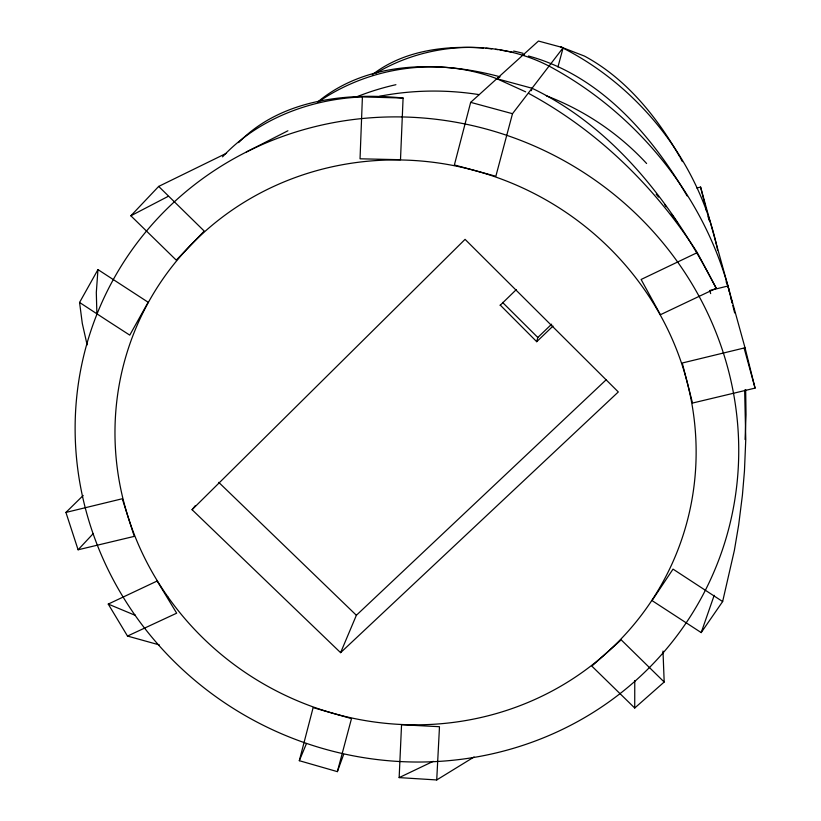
<?xml version="1.0" encoding="UTF-8"?>
<svg xmlns="http://www.w3.org/2000/svg" width="821" height="821" viewBox="0 0 821 821"><rect width="100%" height="100%" fill="white"/><g stroke="black" fill="none" stroke-linecap="round" stroke-linejoin="round"><path stroke-width="1.23" d="M662.988 651.063L664.189 682.015L634.725 708.02L634.766 680.527M403.09 98.027L362.41 96.929L360.039 158.802L400.494 159.705L403.09 98.027C345.969 92.27 280.577 99.639 238.593 142.618M399.15 777.61L401.551 724.727L439.461 726.708L439.317 730.064L436.721 779.95L399.15 777.61L433.242 761.324M745.078 439.512L746.032 414.81L745.673 389.677M97.966 269.596L79.565 302.456L107.777 320.929L129.769 335.132L148.17 302.251L97.966 269.596L96.314 292.512L96.888 313.92M500.235 305.084L536.729 341.7L537.806 337.472L551.661 324.172M299.316 760.698L313.129 707.61L351.491 718.601L337.369 771.637L299.316 760.698L306.397 743.713M470.669 102.358L454.382 164.959L495.843 176.269L512.499 113.698L563.155 47.7L538.463 41.05L470.669 102.358L512.499 113.698M722.644 601.557L673.025 569.117L652.018 600.582L701.196 632.591L722.644 601.557L734.385 550.316L738.695 524.732L742.41 495.186L744.452 471.028L745.766 439.44L744.647 390.047M531.382 90.69L532.039 88.237L496.828 78.703C438.075 56.208 368.855 66.717 317.563 102.461M557.941 66.963L563.155 47.7M714.198 595.317L701.196 632.591M337.369 771.637L343.65 754.417M195.265 505.695L192.073 509.697L340.602 652.664L356.376 615.278L606.237 379.713M222.522 156.852C258.256 118.676 310.749 98.92 362.41 96.929M83.178 495.484L65.926 512.427L78.098 549.783L93.276 533.547M158.679 186.418L204.244 231.091L176.269 260.154L130.857 215.79L158.679 186.418L226.545 153.219M192.073 509.697L465.066 239.352L618.305 391.956L340.602 652.664M500.143 305.33L516.347 289.567M536.729 341.7L553.005 326.07M318.661 101.178C368.762 60.436 440.415 60.631 500.102 76.815M372.334 74.69C403.511 50.44 445.28 45.227 483.62 48.059M474.066 756.983L436.721 779.95M376.131 73.1C429.599 41.235 500.04 37.93 554.596 69.138C639.169 116.274 704.972 198.025 729.53 292.009M499.496 77.174L496.828 78.703L525.686 91.86M130.857 215.79L168.12 196.393M246.3 152.039L287.904 130.775M716.22 288.243L697.286 252.611L641.109 279.479L660.412 314.73L716.22 288.243C674.441 207.2 616.089 128.497 532.039 88.237M108.249 604.082L157.16 581.011L176.669 613.184L127.491 636.059L108.249 604.082L135.414 615.422M696.875 188.019L700.59 187.065L745.027 347.786L755.074 388.107L692.514 403.049L682.261 363.005L745.027 347.786M709.488 290.572L727.94 285.995L732.219 303.123L731.059 298.126M65.926 512.427L122.278 498.758L134.285 536.37L78.098 549.783M485.97 48.254L491.871 48.87M495.422 49.311L497.793 49.64M500.163 49.989L513.176 52.308M159.305 644.906L127.491 636.059M522.577 54.453L524.527 54.956M528.426 55.992C599.494 75.193 651.227 134.582 687.105 195.901M528.488 93.317C597.431 130.416 655.179 186.88 697.286 252.611M218.745 482.358L356.376 615.278M634.725 708.02L591.838 666.118L621.169 639.836L664.189 682.015M502.524 302.395L537.806 337.472M679.757 156.811C656.697 116.51 625.992 78.477 584.531 56.115L560.661 46.889C638.912 85.815 698.63 161.624 716.99 247.224M680.301 157.765L682.415 161.624M726.072 281.788L726.575 282.814M727.057 283.861L727.94 285.995M708 216.303L709.108 220.346M744.134 348.186L755.074 388.107M87.129 344.902L82.295 323.443L79.565 302.456M732.825 305.576L734.651 312.914M700.59 187.065L705.147 205.332M705.752 207.775L706.665 211.418M717.195 248.178L717.585 250.097M379.548 96.273A283.378 274.111 25.2 0 1 479.105 94.631M656.184 194.218A283.378 274.111 25.2 0 1 658.575 197.091M664.702 204.788A283.378 274.111 25.2 0 1 666.19 206.738M671.26 213.686A283.378 274.111 25.2 0 1 677.541 222.922M709.929 291.229A283.378 274.111 25.2 0 1 710.668 293.6M513.628 51.056A757.188 420.219 -67.1 0 1 523.008 53.293M356.273 96.991A258.317 251.226 25.2 0 1 395.917 84.696M546.345 95.8A258.317 251.226 25.2 0 1 646.609 163.502M168.1 597.165A292.851 280.094 25.2 0 0 669.331 569.589A292.851 280.094 25.2 0 0 379.24 160.372A292.851 280.094 25.2 0 0 168.1 597.165M134.747 614.806A334.383 319.892 25.2 0 0 707.363 586.266A334.383 319.892 25.2 0 0 378.676 117.311A334.383 319.892 25.2 0 0 134.747 614.806"/></g></svg>
